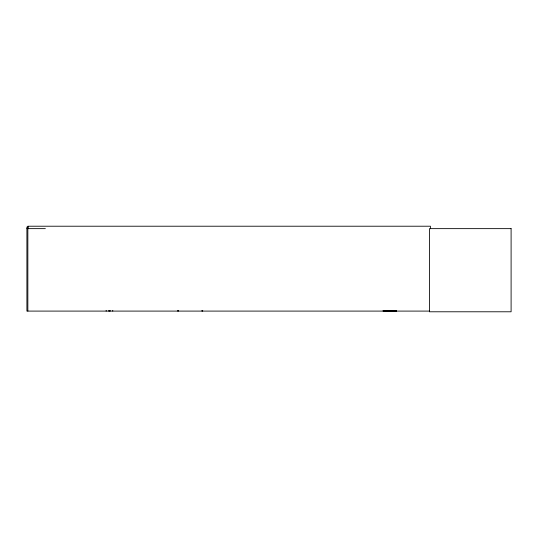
<?xml version="1.0" encoding="UTF-8"?>
<svg xmlns="http://www.w3.org/2000/svg" width="538" height="538" viewBox="0 0 538 538"><rect width="100%" height="100%" fill="white"/><g stroke="black" fill="none" stroke-linecap="round" stroke-linejoin="round"><path stroke-width="0.81" d="M383.217 311.065L396.365 311.065L383.258 310.924M28.581 227.076L26.9 227.076L26.9 311.092L429.58 311.092M26.9 228.637L45.353 228.637M430.42 228.731L430.42 226.216L27.848 226.216L27.848 311.092M396.358 310.399L396.365 311.092M396.271 310.399L396.277 311.092M395.834 310.399L395.834 311.092M395.692 310.399L395.726 311.092M383.883 310.399L383.89 311.092M383.802 310.399L383.802 311.092M383.722 310.399L383.715 311.092M383.359 310.399L383.338 311.092M383.224 310.399L383.251 311.092M202.685 310.399L202.685 311.092M201.992 310.399L201.992 311.092M178.434 310.399L178.434 311.092M177.742 310.399L177.742 311.092M112.758 310.399L112.758 311.092M110.169 310.399L110.169 311.092M109.47 310.399L109.51 311.092M108.811 310.399L108.811 311.092M106.168 310.399L106.168 311.092M511.1 228.637L429.472 228.637L429.472 311.784L511.1 311.784L511.1 228.637"/></g></svg>
